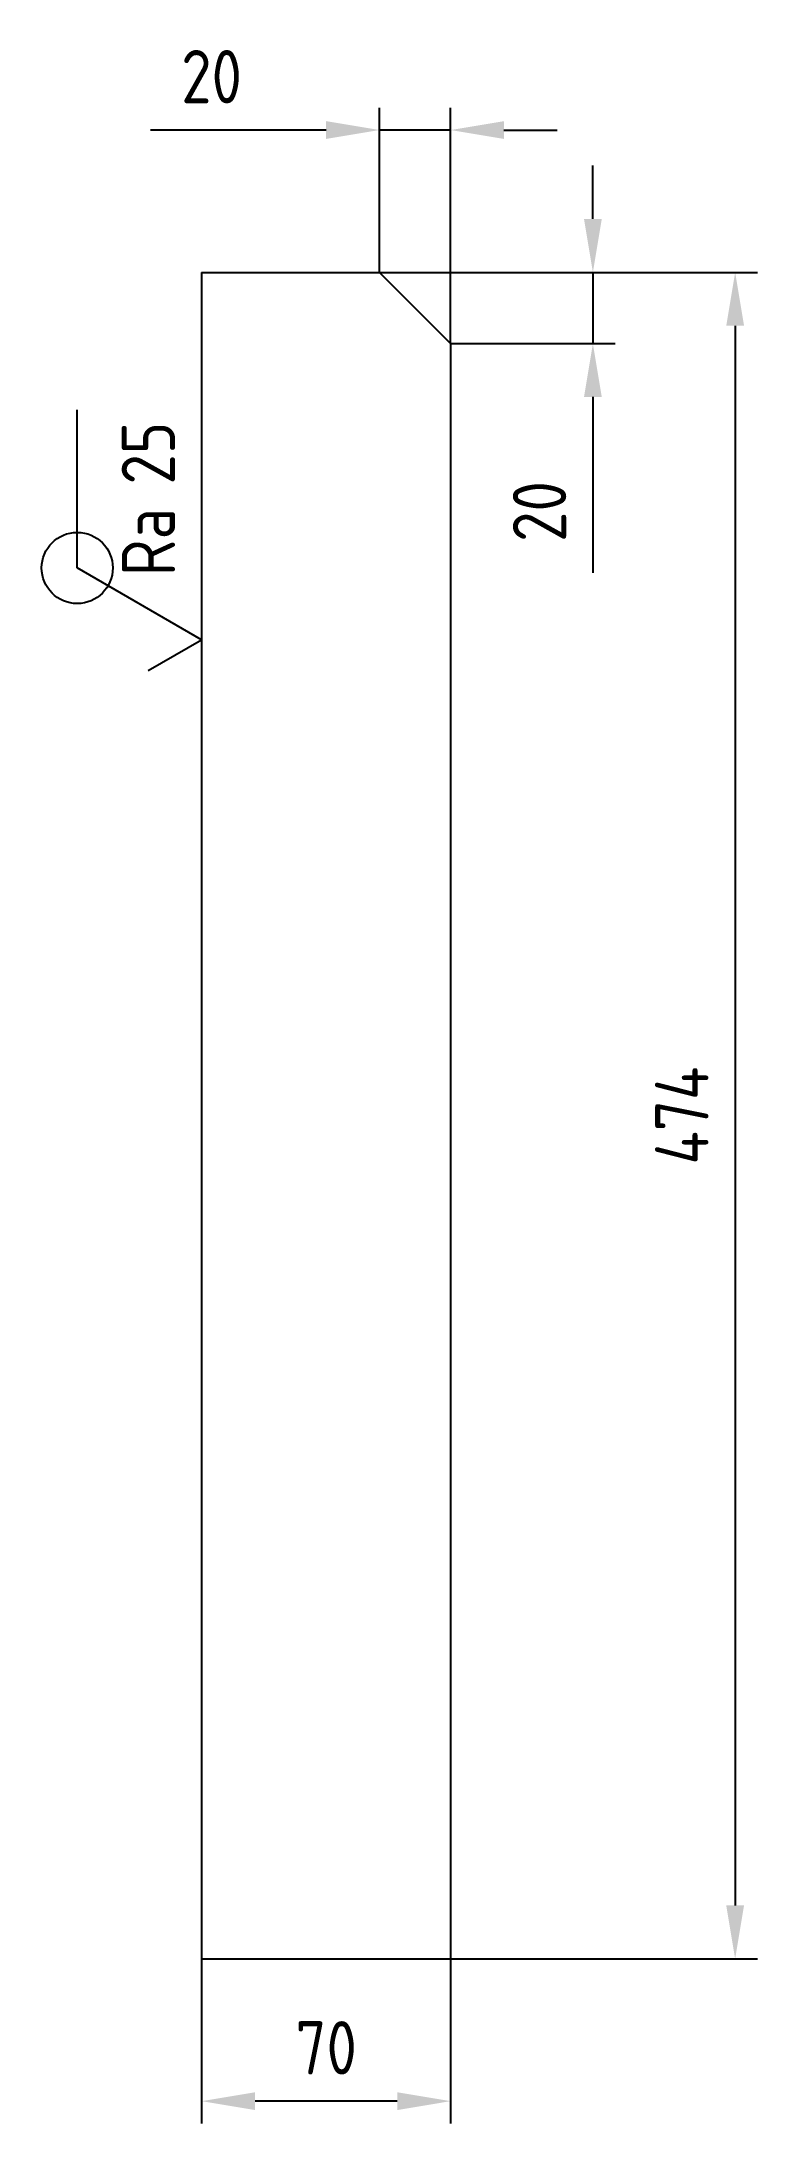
# Model space of a CAD drawing. Header units: millimetres. Extents: x 9603 to 9804, y 575 to 1160.
import ezdxf

# ---------------------------------------------------------------- set-up
doc = ezdxf.new("R2010")
doc.units = ezdxf.units.MM
doc.header["$LTSCALE"] = 5
for name, color, linetype in [('Con', 6, 'Continuous'), ('DIM', 7, 'Continuous'), ('Text', 3, 'Continuous')]:
    doc.layers.add(name, color=color, linetype=linetype)
doc.styles.add('Style1', font='romans.shx', dxfattribs={"width": 0.8})
doc.dimstyles.new('Lin_5', dxfattribs={"dimscale": 5, "dimtxt": 3, "dimasz": 3, "dimexe": 1.25, "dimexo": 0, "dimgap": 1.5, "dimtad": 1, "dimdec": 1, "dimtxsty": 'Style1', "dimcen": 2.5, "dimclrt": 3, "dimadec": 0, "dimazin": 0, "dimtfac": 1, "dimtdec": 1, "dimtmove": 0, "dimatfit": 0, "dimfxl": 1, "dimarcsym": 0})

# ---------------------------------------------------------------- blocks, each defined once
blk = doc.blocks.new('A$C6CF913E7')
at = {"layer": 'Text'}
blk.add_circle((0, 0), 2, dxfattribs=at)
blk = doc.blocks.new('sherISO_07')
at = {"layer": 'Text'}
blk.add_line((4.04, 7), (12.93, 7), dxfattribs=at)
blk.add_lwpolyline([(-1.73, 3), (0, 0), (4.04, 7)], dxfattribs=at)
blk.add_blockref('A$C6CF913E7', (4.04, 7))
at = {"layer": 'Text', "style": 'Style1', "width": 0.8}
blk.add_text('Ra', height=3, dxfattribs=at).set_placement((3.58, 1.5))
blk.add_attdef('25', (8.73, 1.5), '', height=3, dxfattribs=at)
blk = doc.blocks.new('*D25')
at = {"layer": 'Defpoints', "color": 0, "transparency": 16777216}
for p in [(9697.93, 1095.25), (9757.93, 1095.25), (9717.93, 1075.25)]:
    blk.add_point(p, dxfattribs=at)
at = {"layer": 'DIM', "color": 0, "lineweight": -2, "transparency": 16777216}
for p, q in [((9757.93, 1110.25), (9757.93, 1125.25)), ((9697.93, 1095.25), (9764.18, 1095.25)), ((9757.93, 1095.25), (9757.93, 1075.25)), ((9717.93, 1075.25), (9764.18, 1075.25)), ((9757.93, 1060.25), (9757.93, 1010.83))]:
    blk.add_line(p, q, dxfattribs=at)
at = {"layer": 'DIM', "color": 0, "transparency": 16777216}
for points in [[(9755.43, 1110.25), (9760.43, 1110.25), (9757.93, 1095.25)], [(9755.43, 1060.25), (9760.43, 1060.25), (9757.93, 1075.25)]]:
    blk.add_solid(points, dxfattribs=at)
at = {"layer": 'DIM', "color": 3, "transparency": 16777216, "insert": (9742.93, 1028.04), "char_height": 15, "attachment_point": 5, "rotation": 90, "style": 'Style1'}
blk.add_mtext('\\A1;20', dxfattribs=at)
blk = doc.blocks.new('*D26')
at = {"layer": 'Defpoints', "color": 0, "transparency": 16777216}
for p in [(9697.93, 1135.25), (9697.93, 1095.25), (9717.93, 1075.25)]:
    blk.add_point(p, dxfattribs=at)
at = {"layer": 'DIM', "color": 0, "lineweight": -2, "transparency": 16777216}
for p, q in [((9697.93, 1095.25), (9697.93, 1141.5)), ((9717.93, 1075.25), (9717.93, 1141.5)), ((9682.93, 1135.25), (9633.5, 1135.25)), ((9717.93, 1135.25), (9697.93, 1135.25)), ((9732.93, 1135.25), (9747.93, 1135.25))]:
    blk.add_line(p, q, dxfattribs=at)
at = {"layer": 'DIM', "color": 0, "transparency": 16777216}
for points in [[(9682.93, 1137.75), (9682.93, 1132.75), (9697.93, 1135.25)], [(9732.93, 1137.75), (9732.93, 1132.75), (9717.93, 1135.25)]]:
    blk.add_solid(points, dxfattribs=at)
at = {"layer": 'DIM', "color": 3, "transparency": 16777216, "insert": (9650.72, 1150.25), "char_height": 15, "attachment_point": 5, "style": 'Style1'}
blk.add_mtext('\\A1;20', dxfattribs=at)
blk = doc.blocks.new('*D27')
at = {"layer": 'Defpoints', "color": 0, "transparency": 16777216}
for p in [(9697.93, 1095.25), (9717.93, 621.25), (9797.93, 621.25)]:
    blk.add_point(p, dxfattribs=at)
at = {"layer": 'DIM', "color": 0, "lineweight": -2, "transparency": 16777216}
for p, q in [((9697.93, 1095.25), (9804.18, 1095.25)), ((9797.93, 1080.25), (9797.93, 636.25)), ((9717.93, 621.25), (9804.18, 621.25))]:
    blk.add_line(p, q, dxfattribs=at)
at = {"layer": 'DIM', "color": 0, "transparency": 16777216}
for points in [[(9795.43, 1080.25), (9800.43, 1080.25), (9797.93, 1095.25)], [(9795.43, 636.25), (9800.43, 636.25), (9797.93, 621.25)]]:
    blk.add_solid(points, dxfattribs=at)
at = {"layer": 'DIM', "color": 3, "transparency": 16777216, "insert": (9782.93, 858.25), "char_height": 15, "attachment_point": 5, "rotation": 90, "style": 'Style1'}
blk.add_mtext('\\A1;474', dxfattribs=at)
blk = doc.blocks.new('*D28')
at = {"layer": 'Defpoints', "color": 0, "transparency": 16777216}
for p in [(9647.93, 621.25), (9717.93, 621.25), (9647.93, 581.25)]:
    blk.add_point(p, dxfattribs=at)
at = {"layer": 'DIM', "color": 0, "lineweight": -2, "transparency": 16777216}
for p, q in [((9647.93, 621.25), (9647.93, 575)), ((9717.93, 621.25), (9717.93, 575)), ((9702.93, 581.25), (9662.93, 581.25))]:
    blk.add_line(p, q, dxfattribs=at)
at = {"layer": 'DIM', "color": 0, "transparency": 16777216}
for points in [[(9662.93, 583.75), (9662.93, 578.75), (9647.93, 581.25)], [(9702.93, 583.75), (9702.93, 578.75), (9717.93, 581.25)]]:
    blk.add_solid(points, dxfattribs=at)
at = {"layer": 'DIM', "color": 3, "transparency": 16777216, "insert": (9682.93, 596.25), "char_height": 15, "attachment_point": 5, "style": 'Style1'}
blk.add_mtext('\\A1;70', dxfattribs=at)

msp = doc.modelspace()

# ---------------------------------------------------------------- linework, layer by layer
at = {"layer": 'Con'}
for p, q in [((9647.93, 1095.25), (9697.93, 1095.25)), ((9647.93, 1095.25), (9647.93, 621.25)), ((9697.93, 1095.25), (9717.93, 1075.25)), ((9717.93, 1075.25), (9717.93, 621.25)), ((9647.93, 621.25), (9717.93, 621.25))]:
    msp.add_line(p, q, dxfattribs=at)

# ---------------------------------------------------------------- block references
at = {"layer": 'DIM', "xscale": 5, "yscale": 5, "zscale": 4, "rotation": 90}
msp.add_blockref('sherISO_07', (9647.93, 991.97), dxfattribs=at).add_auto_attribs({'25': '25'})

# ---------------------------------------------------------------- dimensions: what is measured, and where the dimension line sits
at = {"layer": 'DIM'}
for base, p1, p2, angle, picture, middle in [((9697.93, 1135.25), (9717.93, 1075.25), (9697.93, 1095.25), 180, '*D26', (9650.72, 1150.25)), ((9797.93, 621.25), (9697.93, 1095.25), (9717.93, 621.25), 90, '*D27', (9782.93, 858.25)), ((9647.93, 581.25), (9717.93, 621.25), (9647.93, 621.25), 180, '*D28', (9682.93, 596.25))]:
    dim = msp.add_linear_dim(base=base, p1=p1, p2=p2, angle=angle, dimstyle='Lin_5', override={"dimtol": 0, "dimlim": 0, "dimtp": 0, "dimtm": 0.3, "dimtfac": 0.666667, "dimtdec": 1, "dimtolj": 1, "dimtzin": 8}, dxfattribs=at)
    dim.commit()
    dim.dimension.update_dxf_attribs({"geometry": picture, "text_midpoint": middle})
dim = msp.add_linear_dim(base=(9757.93, 1095.25), p1=(9717.93, 1075.25), p2=(9697.93, 1095.25), angle=90, dimstyle='Lin_5', override={"dimtm": 0.3, "dimtfac": 0.666667, "dimtolj": 1}, dxfattribs=at)
dim.commit()
dim.dimension.update_dxf_attribs({"geometry": '*D25', "text_midpoint": (9757.93, 1028.04), "dimtype": 160})

doc.saveas('drawing.dxf')
